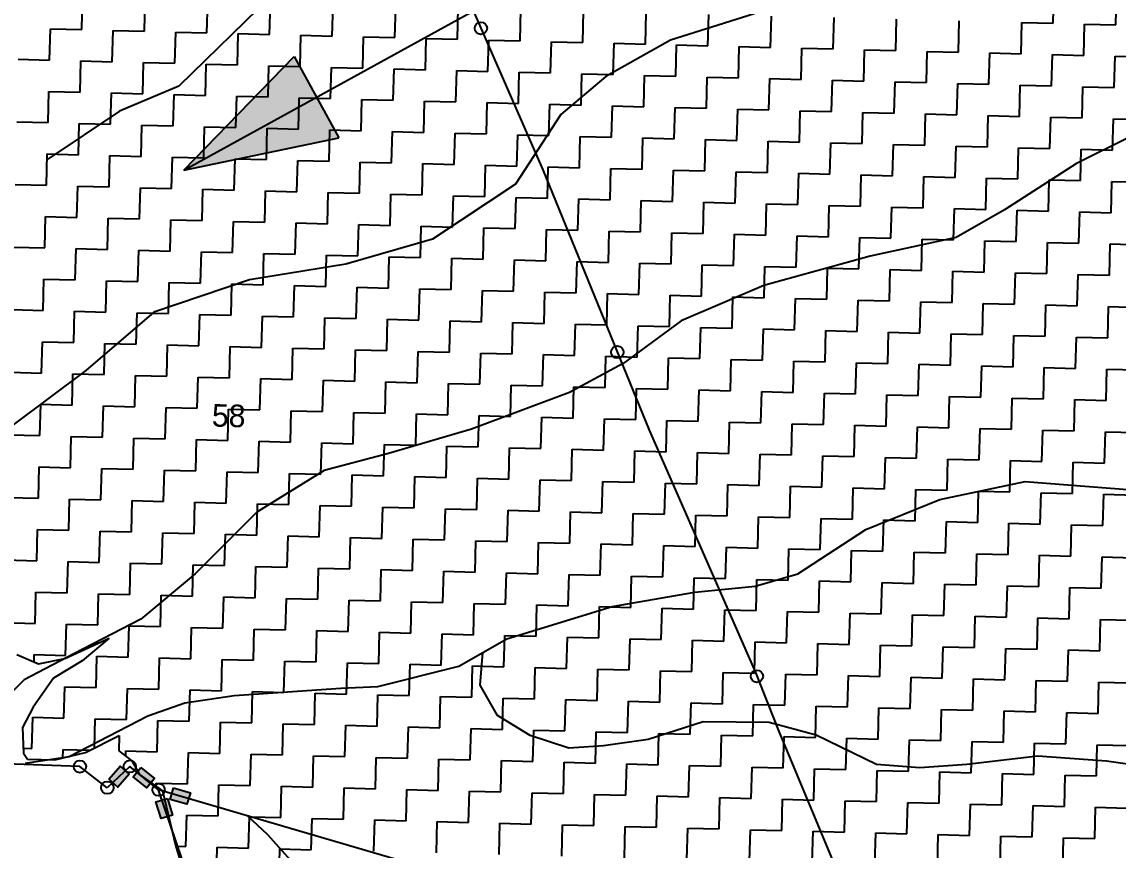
# Model space of a CAD drawing. Header units: metres. Extents: x 295068 to 298038, y 2018465 to 2021372.
# Drawn here: x 296985.3 to 297425.2, y 2020008.3 to 2020340.8 of the extents above; entities that cross this region are included whole.
import ezdxf
from ezdxf.enums import TextEntityAlignment as Align

# ---------------------------------------------------------------- set-up
doc = ezdxf.new("R2010")
doc.units = ezdxf.units.M
doc.header["$MEASUREMENT"] = 0
for name, color, linetype in [('LINE_WATER', 4, 'Continuous'), ('POLY_HATCH', 12, 'Continuous'), ('POLY_PARCEL', 6, 'Continuous'), ('TEXT_PARCEL', 7, 'Continuous')]:
    doc.layers.add(name, color=color, linetype=linetype)
doc.styles.add('TEXT_MAP', font='', dxfattribs={"height": 2.5})
doc.styles.get('TEXT_MAP').set_extended_font_data('Kruti Dev 050')

msp = doc.modelspace()

# ---------------------------------------------------------------- hatches: boundary and pattern name
h = msp.add_hatch(color=256)
h.paths.add_polyline_path([(297103.47, 2020310.61), (297094.52, 2020326.88), (297050.28, 2020281.33)])
h.paths.add_polyline_path([(297050.28, 2020281.33), (297112.43, 2020294.34), (297103.47, 2020310.61)])
for points in [[(297028.37, 2020038.81), (297024.74, 2020042), (297020.12, 2020036.75), (297023.76, 2020033.55)], [(297035.39, 2020033.24), (297038.44, 2020037), (297033, 2020041.4), (297029.96, 2020037.64)], [(297051.52, 2020026.64), (297052.88, 2020031.29), (297046.16, 2020033.26), (297044.8, 2020028.61)], [(297041.11, 2020020.91), (297045.75, 2020022.31), (297043.73, 2020029.01), (297039.09, 2020027.61)]]:
    msp.add_hatch(color=256).paths.add_polyline_path(points)

# ---------------------------------------------------------------- linework, layer by layer
for points in [[(297050.28, 2020281.33), (297370.73, 2020457.72)], [(297050.28, 2020281.33), (297094.52, 2020326.88)], [(297094.52, 2020326.88), (297112.43, 2020294.34)], [(297050.28, 2020281.33), (297112.43, 2020294.34)]]:
    msp.add_lwpolyline(points)
for points in [[(297020.12, 2020036.75), (297024.74, 2020042), (297028.37, 2020038.81), (297023.76, 2020033.55)], [(297033, 2020041.4), (297038.44, 2020037), (297035.39, 2020033.24), (297029.96, 2020037.64)], [(297046.16, 2020033.26), (297052.88, 2020031.29), (297051.52, 2020026.64), (297044.8, 2020028.61)], [(297043.73, 2020029.01), (297045.75, 2020022.31), (297041.11, 2020020.91), (297039.09, 2020027.61)]]:
    msp.add_lwpolyline(points, close=True)
for centre in [(297169.48, 2020338.27), (297224.24, 2020208.25), (297280.25, 2020078.09), (297008.55, 2020041.79), (297028.57, 2020041.88), (297019.56, 2020033.33), (297040.15, 2020032.49)]:
    msp.add_circle(centre, 2.48)
at = {"layer": 'LINE_WATER'}
for p, q in [((297086.95, 2020352.87), (297048.27, 2020315.02)), ((297279.11, 2020344.12), (297245.53, 2020333.5)), ((297245.53, 2020333.5), (297219.57, 2020318.94)), ((297219.57, 2020318.94), (297201.61, 2020303.68)), ((297048.27, 2020315.02), (297024.44, 2020305.05)), ((297024.44, 2020305.05), (296995.66, 2020285.78)), ((297201.61, 2020303.68), (297183.33, 2020275.72)), ((297429.56, 2020294.45), (297408.52, 2020283.97)), ((297408.52, 2020283.97), (297379.6, 2020265.37)), ((297183.33, 2020275.72), (297150.06, 2020253.59)), ((297379.6, 2020265.37), (297360.26, 2020254.32)), ((297150.06, 2020253.59), (297115.28, 2020243.6)), ((297360.26, 2020254.32), (297325.69, 2020246.78)), ((297325.69, 2020246.78), (297283.03, 2020234.99)), ((297115.28, 2020243.6), (297076.67, 2020237.21)), ((297076.67, 2020237.21), (297038.19, 2020224.3)), ((297283.03, 2020234.99), (297249.86, 2020220.86)), ((297038.19, 2020224.3), (297010.93, 2020200.8)), ((297249.86, 2020220.86), (297226.6, 2020203.67)), ((297010.93, 2020200.8), (296981.29, 2020178.58)), ((297226.6, 2020203.67), (297205.05, 2020192.06)), ((297205.05, 2020192.06), (297165.77, 2020177.3)), ((297165.77, 2020177.3), (297132.4, 2020167.55)), ((297132.4, 2020167.55), (297106.6, 2020160.72)), ((297106.6, 2020160.72), (297079.61, 2020143.94)), ((297353.71, 2020148.99), (297387.95, 2020156.22)), ((297387.95, 2020156.22), (297430.68, 2020152.94)), ((297324.02, 2020136.96), (297353.71, 2020148.99)), ((297079.61, 2020143.94), (297054.79, 2020119.16)), ((297296.69, 2020119.25), (297324.02, 2020136.96)), ((297054.79, 2020119.16), (297033.07, 2020100.99)), ((297279.54, 2020114.3), (297296.69, 2020119.25)), ((297255.41, 2020111.8), (297279.54, 2020114.3)), ((297222.14, 2020106.11), (297255.41, 2020111.8)), ((297179.94, 2020093.15), (297222.14, 2020106.11)), ((297033.07, 2020100.99), (297006.15, 2020087.02)), ((297160.59, 2020082.1), (297179.94, 2020093.15)), ((297006.15, 2020087.02), (296986.2, 2020076.61)), ((297169.13, 2020074.43), (297170.26, 2020087.63)), ((297128.19, 2020073.89), (297160.59, 2020082.1)), ((296986.2, 2020076.61), (296974.33, 2020064.74)), ((297070.44, 2020070.31), (297113.32, 2020073.26)), ((297113.32, 2020073.26), (297128.19, 2020073.89)), ((297176.2, 2020062.26), (297169.13, 2020074.43)), ((297050.68, 2020067.39), (297070.44, 2020070.31)), ((297035.85, 2020062.15), (297050.68, 2020067.39)), ((297004.18, 2020045.8), (297035.85, 2020062.15)), ((297189.24, 2020054.24), (297176.2, 2020062.26)), ((297258.65, 2020059.82), (297236.61, 2020052.71)), ((297285.12, 2020059.45), (297258.65, 2020059.82)), ((297304.08, 2020054.35), (297285.12, 2020059.45)), ((297204.81, 2020049.22), (297189.24, 2020054.24)), ((297236.61, 2020052.71), (297218.68, 2020050.09)), ((297328.21, 2020042.67), (297304.08, 2020054.35)), ((297218.68, 2020050.09), (297204.81, 2020049.22)), ((296986.62, 2020043.13), (297004.18, 2020045.8)), ((297345.67, 2020041.28), (297328.21, 2020042.67)), ((297364.46, 2020042.67), (297345.67, 2020041.28)), ((297392.98, 2020045.99), (297364.46, 2020042.67)), ((297420.6, 2020043.99), (297392.98, 2020045.99)), ((297452.98, 2020039.4), (297420.6, 2020043.99)), ((297083.95, 2020014.36), (297075.75, 2020022.07)), ((297100.42, 2019996.1), (297083.95, 2020014.36))]:
    msp.add_line(p, q, dxfattribs=at)
at = {"layer": 'POLY_HATCH', "linetype": 'Continuous'}
for p, q in [((297009.29, 2020337.75), (297009.62, 2020350.32)), ((297034.43, 2020337.11), (297034.75, 2020349.67)), ((297399.19, 2020340.27), (297399.51, 2020352.84)), ((297424.32, 2020339.63), (297424.64, 2020352.19)), ((297059.56, 2020336.46), (297059.89, 2020349.02)), ((297084.69, 2020335.81), (297085.02, 2020348.38)), ((297109.83, 2020335.16), (297110.15, 2020347.73)), ((297134.96, 2020334.51), (297135.29, 2020347.08)), ((297160.1, 2020333.87), (297160.42, 2020346.43)), ((297185.23, 2020333.22), (297185.55, 2020345.78)), ((297210.36, 2020332.57), (297210.69, 2020345.14)), ((297235.5, 2020331.92), (297235.82, 2020344.49)), ((297260.63, 2020331.27), (297260.95, 2020343.84)), ((297285.76, 2020330.62), (297286.09, 2020343.19)), ((297310.9, 2020329.98), (297311.22, 2020342.54)), ((297336.03, 2020329.33), (297336.35, 2020341.89)), ((297361.16, 2020328.68), (297361.49, 2020341.25)), ((296996.4, 2020325.51), (296996.73, 2020338.08)), ((296996.73, 2020338.08), (297009.29, 2020337.75)), ((297021.54, 2020324.86), (297021.86, 2020337.43)), ((297021.86, 2020337.43), (297034.43, 2020337.11)), ((297046.67, 2020324.22), (297046.99, 2020336.78)), ((297046.99, 2020336.78), (297059.56, 2020336.46)), ((297386.3, 2020328.03), (297386.62, 2020340.6)), ((297386.62, 2020340.6), (297399.19, 2020340.27)), ((297411.43, 2020327.38), (297411.75, 2020339.95)), ((297411.75, 2020339.95), (297424.32, 2020339.63)), ((297071.8, 2020323.57), (297072.13, 2020336.13)), ((297072.13, 2020336.13), (297084.69, 2020335.81)), ((297096.94, 2020322.92), (297097.26, 2020335.49)), ((297097.26, 2020335.49), (297109.83, 2020335.16)), ((297122.07, 2020322.27), (297122.4, 2020334.84)), ((297122.4, 2020334.84), (297134.96, 2020334.51)), ((297147.2, 2020321.62), (297147.53, 2020334.19)), ((297147.53, 2020334.19), (297160.1, 2020333.87)), ((297172.34, 2020320.97), (297172.66, 2020333.54)), ((297172.66, 2020333.54), (297185.23, 2020333.22)), ((297197.47, 2020320.33), (297197.8, 2020332.89)), ((297197.8, 2020332.89), (297210.36, 2020332.57)), ((297222.6, 2020319.68), (297222.93, 2020332.24)), ((297222.93, 2020332.24), (297235.5, 2020331.92)), ((297247.74, 2020319.03), (297248.06, 2020331.6)), ((297248.06, 2020331.6), (297260.63, 2020331.27)), ((297272.87, 2020318.38), (297273.2, 2020330.95)), ((297273.2, 2020330.95), (297285.76, 2020330.62)), ((297298, 2020317.73), (297298.33, 2020330.3)), ((297298.33, 2020330.3), (297310.9, 2020329.98)), ((297323.14, 2020317.09), (297323.46, 2020329.65)), ((297323.46, 2020329.65), (297336.03, 2020329.33)), ((297348.27, 2020316.44), (297348.6, 2020329)), ((297348.6, 2020329), (297361.16, 2020328.68)), ((297373.41, 2020315.79), (297373.73, 2020328.36)), ((297373.73, 2020328.36), (297386.3, 2020328.03)), ((297398.54, 2020315.14), (297398.86, 2020327.71)), ((297398.86, 2020327.71), (297411.43, 2020327.38)), ((296983.84, 2020325.84), (296996.4, 2020325.51)), ((297008.65, 2020312.62), (297008.97, 2020325.19)), ((297008.97, 2020325.19), (297021.54, 2020324.86)), ((297033.78, 2020311.97), (297034.1, 2020324.54)), ((297034.1, 2020324.54), (297046.67, 2020324.22)), ((297058.91, 2020311.32), (297059.24, 2020323.89)), ((297059.24, 2020323.89), (297071.8, 2020323.57)), ((297084.05, 2020310.68), (297084.37, 2020323.24)), ((297084.37, 2020323.24), (297096.94, 2020322.92)), ((297423.67, 2020314.49), (297424, 2020327.06)), ((297424, 2020327.06), (297436.56, 2020326.73)), ((297109.18, 2020310.03), (297109.5, 2020322.59)), ((297109.5, 2020322.59), (297122.07, 2020322.27)), ((297134.31, 2020309.38), (297134.64, 2020321.95)), ((297134.64, 2020321.95), (297147.2, 2020321.62)), ((297159.45, 2020308.73), (297159.77, 2020321.3)), ((297159.77, 2020321.3), (297172.34, 2020320.97)), ((297184.58, 2020308.08), (297184.9, 2020320.65)), ((297184.9, 2020320.65), (297197.47, 2020320.33)), ((297209.71, 2020307.44), (297210.04, 2020320)), ((297210.04, 2020320), (297222.6, 2020319.68)), ((297234.85, 2020306.79), (297235.17, 2020319.35)), ((297235.17, 2020319.35), (297247.74, 2020319.03)), ((297259.98, 2020306.14), (297260.3, 2020318.71)), ((297260.3, 2020318.71), (297272.87, 2020318.38)), ((297285.11, 2020305.49), (297285.44, 2020318.06)), ((297285.44, 2020318.06), (297298, 2020317.73)), ((297310.25, 2020304.84), (297310.57, 2020317.41)), ((297310.57, 2020317.41), (297323.14, 2020317.09)), ((297335.38, 2020304.19), (297335.71, 2020316.76)), ((297335.71, 2020316.76), (297348.27, 2020316.44)), ((297360.51, 2020303.55), (297360.84, 2020316.11)), ((297360.84, 2020316.11), (297373.41, 2020315.79)), ((297385.65, 2020302.9), (297385.97, 2020315.46)), ((297385.97, 2020315.46), (297398.54, 2020315.14)), ((297410.78, 2020302.25), (297411.11, 2020314.82)), ((297411.11, 2020314.82), (297423.67, 2020314.49)), ((296995.76, 2020300.38), (296996.08, 2020312.95)), ((296996.08, 2020312.95), (297008.65, 2020312.62)), ((297020.89, 2020299.73), (297021.21, 2020312.3)), ((297021.21, 2020312.3), (297033.78, 2020311.97)), ((297046.02, 2020299.08), (297046.35, 2020311.65)), ((297046.35, 2020311.65), (297058.91, 2020311.32)), ((297071.16, 2020298.43), (297071.48, 2020311)), ((297071.48, 2020311), (297084.05, 2020310.68)), ((297096.29, 2020297.79), (297096.61, 2020310.35)), ((297096.61, 2020310.35), (297109.18, 2020310.03)), ((297121.42, 2020297.14), (297121.75, 2020309.7)), ((297121.75, 2020309.7), (297134.31, 2020309.38)), ((297146.56, 2020296.49), (297146.88, 2020309.06)), ((297146.88, 2020309.06), (297159.45, 2020308.73)), ((297171.69, 2020295.84), (297172.01, 2020308.41)), ((297172.01, 2020308.41), (297184.58, 2020308.08)), ((297196.82, 2020295.19), (297197.15, 2020307.76)), ((297197.15, 2020307.76), (297209.71, 2020307.44)), ((297221.96, 2020294.54), (297222.28, 2020307.11)), ((297222.28, 2020307.11), (297234.85, 2020306.79)), ((297247.09, 2020293.9), (297247.41, 2020306.46)), ((297247.41, 2020306.46), (297259.98, 2020306.14)), ((297272.22, 2020293.25), (297272.55, 2020305.81)), ((297272.55, 2020305.81), (297285.11, 2020305.49)), ((297297.36, 2020292.6), (297297.68, 2020305.17)), ((297297.68, 2020305.17), (297310.25, 2020304.84)), ((297322.49, 2020291.95), (297322.81, 2020304.52)), ((297322.81, 2020304.52), (297335.38, 2020304.19)), ((297347.62, 2020291.3), (297347.95, 2020303.87)), ((297347.95, 2020303.87), (297360.51, 2020303.55)), ((297372.76, 2020290.66), (297373.08, 2020303.22)), ((297373.08, 2020303.22), (297385.65, 2020302.9)), ((297397.89, 2020290.01), (297398.21, 2020302.57)), ((297398.21, 2020302.57), (297410.78, 2020302.25)), ((297423.02, 2020289.36), (297423.35, 2020301.93)), ((297423.35, 2020301.93), (297435.91, 2020301.6)), ((296983.19, 2020300.7), (296995.76, 2020300.38)), ((297008, 2020287.49), (297008.32, 2020300.05)), ((297008.32, 2020300.05), (297020.89, 2020299.73)), ((297033.13, 2020286.84), (297033.46, 2020299.41)), ((297033.46, 2020299.41), (297046.02, 2020299.08)), ((297058.27, 2020286.19), (297058.59, 2020298.76)), ((297058.59, 2020298.76), (297071.16, 2020298.43)), ((297083.4, 2020285.54), (297083.72, 2020298.11)), ((297083.72, 2020298.11), (297096.29, 2020297.79)), ((297108.53, 2020284.89), (297108.86, 2020297.46)), ((297108.86, 2020297.46), (297121.42, 2020297.14)), ((297133.67, 2020284.25), (297133.99, 2020296.81)), ((297133.99, 2020296.81), (297146.56, 2020296.49)), ((297158.8, 2020283.6), (297159.12, 2020296.17)), ((297159.12, 2020296.17), (297171.69, 2020295.84)), ((297183.93, 2020282.95), (297184.26, 2020295.52)), ((297184.26, 2020295.52), (297196.82, 2020295.19)), ((297209.07, 2020282.3), (297209.39, 2020294.87)), ((297209.39, 2020294.87), (297221.96, 2020294.54)), ((297234.2, 2020281.65), (297234.52, 2020294.22)), ((297234.52, 2020294.22), (297247.09, 2020293.9)), ((297259.33, 2020281.01), (297259.66, 2020293.57)), ((297259.66, 2020293.57), (297272.22, 2020293.25)), ((297284.47, 2020280.36), (297284.79, 2020292.92)), ((297284.79, 2020292.92), (297297.36, 2020292.6)), ((297309.6, 2020279.71), (297309.92, 2020292.28)), ((297309.92, 2020292.28), (297322.49, 2020291.95)), ((297334.73, 2020279.06), (297335.06, 2020291.63)), ((297335.06, 2020291.63), (297347.62, 2020291.3)), ((297359.87, 2020278.41), (297360.19, 2020290.98)), ((297360.19, 2020290.98), (297372.76, 2020290.66)), ((297385, 2020277.76), (297385.32, 2020290.33)), ((297385.32, 2020290.33), (297397.89, 2020290.01)), ((297410.13, 2020277.12), (297410.46, 2020289.68)), ((297410.46, 2020289.68), (297423.02, 2020289.36)), ((296995.11, 2020275.24), (296995.43, 2020287.81)), ((296995.43, 2020287.81), (297008, 2020287.49)), ((297020.24, 2020274.6), (297020.56, 2020287.16)), ((297020.56, 2020287.16), (297033.13, 2020286.84)), ((297045.37, 2020273.95), (297045.7, 2020286.52)), ((297045.7, 2020286.52), (297058.27, 2020286.19)), ((297070.51, 2020273.3), (297070.83, 2020285.87)), ((297070.83, 2020285.87), (297083.4, 2020285.54)), ((297095.64, 2020272.65), (297095.97, 2020285.22)), ((297095.97, 2020285.22), (297108.53, 2020284.89)), ((297120.77, 2020272), (297121.1, 2020284.57)), ((297121.1, 2020284.57), (297133.67, 2020284.25)), ((297145.91, 2020271.36), (297146.23, 2020283.92)), ((297146.23, 2020283.92), (297158.8, 2020283.6)), ((297171.04, 2020270.71), (297171.37, 2020283.27)), ((297171.37, 2020283.27), (297183.93, 2020282.95)), ((297196.17, 2020270.06), (297196.5, 2020282.63)), ((297196.5, 2020282.63), (297209.07, 2020282.3)), ((297221.31, 2020269.41), (297221.63, 2020281.98)), ((297221.63, 2020281.98), (297234.2, 2020281.65)), ((297246.44, 2020268.76), (297246.77, 2020281.33)), ((297246.77, 2020281.33), (297259.33, 2020281.01)), ((297271.58, 2020268.11), (297271.9, 2020280.68)), ((297271.9, 2020280.68), (297284.47, 2020280.36)), ((297296.71, 2020267.47), (297297.03, 2020280.03)), ((297297.03, 2020280.03), (297309.6, 2020279.71)), ((297321.84, 2020266.82), (297322.17, 2020279.39)), ((297322.17, 2020279.39), (297334.73, 2020279.06)), ((296982.54, 2020275.57), (296995.11, 2020275.24)), ((297007.35, 2020262.35), (297007.67, 2020274.92)), ((297007.67, 2020274.92), (297020.24, 2020274.6)), ((297346.98, 2020266.17), (297347.3, 2020278.74)), ((297347.3, 2020278.74), (297359.87, 2020278.41)), ((297372.11, 2020265.52), (297372.43, 2020278.09)), ((297372.43, 2020278.09), (297385, 2020277.76)), ((297397.24, 2020264.87), (297397.57, 2020277.44)), ((297397.57, 2020277.44), (297410.13, 2020277.12)), ((297422.38, 2020264.23), (297422.7, 2020276.79)), ((297422.7, 2020276.79), (297435.27, 2020276.47)), ((297032.48, 2020261.71), (297032.81, 2020274.27)), ((297032.81, 2020274.27), (297045.37, 2020273.95)), ((297057.62, 2020261.06), (297057.94, 2020273.62)), ((297057.94, 2020273.62), (297070.51, 2020273.3)), ((297082.75, 2020260.41), (297083.07, 2020272.98)), ((297083.07, 2020272.98), (297095.64, 2020272.65)), ((297107.88, 2020259.76), (297108.21, 2020272.33)), ((297108.21, 2020272.33), (297120.77, 2020272)), ((297133.02, 2020259.11), (297133.34, 2020271.68)), ((297133.34, 2020271.68), (297145.91, 2020271.36)), ((297158.15, 2020258.46), (297158.47, 2020271.03)), ((297158.47, 2020271.03), (297171.04, 2020270.71)), ((297183.28, 2020257.82), (297183.61, 2020270.38)), ((297183.61, 2020270.38), (297196.17, 2020270.06)), ((297208.42, 2020257.17), (297208.74, 2020269.74)), ((297208.74, 2020269.74), (297221.31, 2020269.41)), ((297233.55, 2020256.52), (297233.87, 2020269.09)), ((297233.87, 2020269.09), (297246.44, 2020268.76)), ((297258.68, 2020255.87), (297259.01, 2020268.44)), ((297259.01, 2020268.44), (297271.58, 2020268.11)), ((297283.82, 2020255.22), (297284.14, 2020267.79)), ((297284.14, 2020267.79), (297296.71, 2020267.47)), ((297308.95, 2020254.58), (297309.28, 2020267.14)), ((297309.28, 2020267.14), (297321.84, 2020266.82)), ((297334.08, 2020253.93), (297334.41, 2020266.49)), ((297334.41, 2020266.49), (297346.98, 2020266.17)), ((296994.46, 2020250.11), (296994.78, 2020262.68)), ((296994.78, 2020262.68), (297007.35, 2020262.35)), ((297019.59, 2020249.46), (297019.92, 2020262.03)), ((297019.92, 2020262.03), (297032.48, 2020261.71)), ((297359.22, 2020253.28), (297359.54, 2020265.85)), ((297359.54, 2020265.85), (297372.11, 2020265.52)), ((297384.35, 2020252.63), (297384.68, 2020265.2)), ((297384.68, 2020265.2), (297397.24, 2020264.87)), ((297409.48, 2020251.98), (297409.81, 2020264.55)), ((297409.81, 2020264.55), (297422.38, 2020264.23)), ((297044.73, 2020248.82), (297045.05, 2020261.38)), ((297045.05, 2020261.38), (297057.62, 2020261.06)), ((297069.86, 2020248.17), (297070.18, 2020260.73)), ((297070.18, 2020260.73), (297082.75, 2020260.41)), ((297094.99, 2020247.52), (297095.32, 2020260.09)), ((297095.32, 2020260.09), (297107.88, 2020259.76)), ((297120.13, 2020246.87), (297120.45, 2020259.44)), ((297120.45, 2020259.44), (297133.02, 2020259.11)), ((297145.26, 2020246.22), (297145.58, 2020258.79)), ((297145.58, 2020258.79), (297158.15, 2020258.46)), ((297170.39, 2020245.57), (297170.72, 2020258.14)), ((297170.72, 2020258.14), (297183.28, 2020257.82)), ((297195.53, 2020244.93), (297195.85, 2020257.49)), ((297195.85, 2020257.49), (297208.42, 2020257.17)), ((297220.66, 2020244.28), (297220.98, 2020256.84)), ((297220.98, 2020256.84), (297233.55, 2020256.52)), ((297245.79, 2020243.63), (297246.12, 2020256.2)), ((297246.12, 2020256.2), (297258.68, 2020255.87)), ((297270.93, 2020242.98), (297271.25, 2020255.55)), ((297271.25, 2020255.55), (297283.82, 2020255.22)), ((297296.06, 2020242.33), (297296.38, 2020254.9)), ((297296.38, 2020254.9), (297308.95, 2020254.58)), ((297321.19, 2020241.68), (297321.52, 2020254.25)), ((297321.52, 2020254.25), (297334.08, 2020253.93)), ((297346.33, 2020241.04), (297346.65, 2020253.6)), ((297346.65, 2020253.6), (297359.22, 2020253.28)), ((297371.46, 2020240.39), (297371.78, 2020252.96)), ((297371.78, 2020252.96), (297384.35, 2020252.63)), ((296981.89, 2020250.44), (296994.46, 2020250.11)), ((297006.7, 2020237.22), (297007.03, 2020249.79)), ((297007.03, 2020249.79), (297019.59, 2020249.46)), ((297031.84, 2020236.57), (297032.16, 2020249.14)), ((297032.16, 2020249.14), (297044.73, 2020248.82)), ((297056.97, 2020235.92), (297057.29, 2020248.49)), ((297057.29, 2020248.49), (297069.86, 2020248.17)), ((297396.59, 2020239.74), (297396.92, 2020252.31)), ((297396.92, 2020252.31), (297409.48, 2020251.98)), ((297421.73, 2020239.09), (297422.05, 2020251.66)), ((297422.05, 2020251.66), (297434.62, 2020251.33)), ((297082.1, 2020235.28), (297082.43, 2020247.84)), ((297082.43, 2020247.84), (297094.99, 2020247.52)), ((297107.24, 2020234.63), (297107.56, 2020247.19)), ((297107.56, 2020247.19), (297120.13, 2020246.87)), ((297132.37, 2020233.98), (297132.69, 2020246.55)), ((297132.69, 2020246.55), (297145.26, 2020246.22)), ((297157.5, 2020233.33), (297157.83, 2020245.9)), ((297157.83, 2020245.9), (297170.39, 2020245.57)), ((297182.64, 2020232.68), (297182.96, 2020245.25)), ((297182.96, 2020245.25), (297195.53, 2020244.93)), ((297207.77, 2020232.04), (297208.09, 2020244.6)), ((297208.09, 2020244.6), (297220.66, 2020244.28)), ((297232.9, 2020231.39), (297233.23, 2020243.95)), ((297233.23, 2020243.95), (297245.79, 2020243.63)), ((297258.04, 2020230.74), (297258.36, 2020243.31)), ((297258.36, 2020243.31), (297270.93, 2020242.98)), ((297283.17, 2020230.09), (297283.49, 2020242.66)), ((297283.49, 2020242.66), (297296.06, 2020242.33)), ((297308.3, 2020229.44), (297308.63, 2020242.01)), ((297308.63, 2020242.01), (297321.19, 2020241.68)), ((297333.44, 2020228.79), (297333.76, 2020241.36)), ((297333.76, 2020241.36), (297346.33, 2020241.04)), ((297358.57, 2020228.15), (297358.89, 2020240.71)), ((297358.89, 2020240.71), (297371.46, 2020240.39)), ((297383.7, 2020227.5), (297384.03, 2020240.06)), ((297384.03, 2020240.06), (297396.59, 2020239.74)), ((296993.81, 2020224.98), (296994.14, 2020237.54)), ((296994.14, 2020237.54), (297006.7, 2020237.22)), ((297018.94, 2020224.33), (297019.27, 2020236.9)), ((297019.27, 2020236.9), (297031.84, 2020236.57)), ((297044.08, 2020223.68), (297044.4, 2020236.25)), ((297044.4, 2020236.25), (297056.97, 2020235.92)), ((297069.21, 2020223.03), (297069.54, 2020235.6)), ((297069.54, 2020235.6), (297082.1, 2020235.28)), ((297408.84, 2020226.85), (297409.16, 2020239.42)), ((297409.16, 2020239.42), (297421.73, 2020239.09)), ((297094.34, 2020222.39), (297094.67, 2020234.95)), ((297094.67, 2020234.95), (297107.24, 2020234.63)), ((297119.48, 2020221.74), (297119.8, 2020234.3)), ((297119.8, 2020234.3), (297132.37, 2020233.98)), ((297144.61, 2020221.09), (297144.94, 2020233.66)), ((297144.94, 2020233.66), (297157.5, 2020233.33)), ((297169.74, 2020220.44), (297170.07, 2020233.01)), ((297170.07, 2020233.01), (297182.64, 2020232.68)), ((297194.88, 2020219.79), (297195.2, 2020232.36)), ((297195.2, 2020232.36), (297207.77, 2020232.04)), ((297220.01, 2020219.14), (297220.34, 2020231.71)), ((297220.34, 2020231.71), (297232.9, 2020231.39)), ((297245.15, 2020218.5), (297245.47, 2020231.06)), ((297245.47, 2020231.06), (297258.04, 2020230.74)), ((297270.28, 2020217.85), (297270.6, 2020230.41)), ((297270.6, 2020230.41), (297283.17, 2020230.09)), ((297295.41, 2020217.2), (297295.74, 2020229.77)), ((297295.74, 2020229.77), (297308.3, 2020229.44)), ((297320.55, 2020216.55), (297320.87, 2020229.12)), ((297320.87, 2020229.12), (297333.44, 2020228.79)), ((297345.68, 2020215.9), (297346, 2020228.47)), ((297346, 2020228.47), (297358.57, 2020228.15)), ((297370.81, 2020215.26), (297371.14, 2020227.82)), ((297371.14, 2020227.82), (297383.7, 2020227.5)), ((297395.95, 2020214.61), (297396.27, 2020227.17)), ((297396.27, 2020227.17), (297408.84, 2020226.85)), ((297421.08, 2020213.96), (297421.4, 2020226.53)), ((297421.4, 2020226.53), (297433.97, 2020226.2)), ((296981.24, 2020225.3), (296993.81, 2020224.98)), ((297006.05, 2020212.09), (297006.38, 2020224.65)), ((297006.38, 2020224.65), (297018.94, 2020224.33)), ((297031.19, 2020211.44), (297031.51, 2020224.01)), ((297031.51, 2020224.01), (297044.08, 2020223.68)), ((297056.32, 2020210.79), (297056.64, 2020223.36)), ((297056.64, 2020223.36), (297069.21, 2020223.03)), ((297081.45, 2020210.14), (297081.78, 2020222.71)), ((297081.78, 2020222.71), (297094.34, 2020222.39)), ((297106.59, 2020209.49), (297106.91, 2020222.06)), ((297106.91, 2020222.06), (297119.48, 2020221.74)), ((297131.72, 2020208.85), (297132.04, 2020221.41)), ((297132.04, 2020221.41), (297144.61, 2020221.09)), ((297156.85, 2020208.2), (297157.18, 2020220.76)), ((297157.18, 2020220.76), (297169.74, 2020220.44)), ((297181.99, 2020207.55), (297182.31, 2020220.12)), ((297182.31, 2020220.12), (297194.88, 2020219.79)), ((297207.12, 2020206.9), (297207.45, 2020219.47)), ((297207.45, 2020219.47), (297220.01, 2020219.14)), ((297232.25, 2020206.25), (297232.58, 2020218.82)), ((297232.58, 2020218.82), (297245.15, 2020218.5)), ((297257.39, 2020205.61), (297257.71, 2020218.17)), ((297257.71, 2020218.17), (297270.28, 2020217.85)), ((297282.52, 2020204.96), (297282.85, 2020217.52)), ((297282.85, 2020217.52), (297295.41, 2020217.2)), ((297307.65, 2020204.31), (297307.98, 2020216.88)), ((297307.98, 2020216.88), (297320.55, 2020216.55)), ((297332.79, 2020203.66), (297333.11, 2020216.23)), ((297333.11, 2020216.23), (297345.68, 2020215.9)), ((297357.92, 2020203.01), (297358.25, 2020215.58)), ((297358.25, 2020215.58), (297370.81, 2020215.26)), ((297383.05, 2020202.36), (297383.38, 2020214.93)), ((297383.38, 2020214.93), (297395.95, 2020214.61)), ((297408.19, 2020201.72), (297408.51, 2020214.28)), ((297408.51, 2020214.28), (297421.08, 2020213.96)), ((296993.16, 2020199.84), (296993.49, 2020212.41)), ((296993.49, 2020212.41), (297006.05, 2020212.09)), ((297018.3, 2020199.2), (297018.62, 2020211.76)), ((297018.62, 2020211.76), (297031.19, 2020211.44)), ((297043.43, 2020198.55), (297043.75, 2020211.11)), ((297043.75, 2020211.11), (297056.32, 2020210.79)), ((297068.56, 2020197.9), (297068.89, 2020210.47)), ((297068.89, 2020210.47), (297081.45, 2020210.14)), ((297093.7, 2020197.25), (297094.02, 2020209.82)), ((297094.02, 2020209.82), (297106.59, 2020209.49)), ((297118.83, 2020196.6), (297119.15, 2020209.17)), ((297119.15, 2020209.17), (297131.72, 2020208.85)), ((297143.96, 2020195.96), (297144.29, 2020208.52)), ((297144.29, 2020208.52), (297156.85, 2020208.2)), ((297169.1, 2020195.31), (297169.42, 2020207.87)), ((297169.42, 2020207.87), (297181.99, 2020207.55)), ((297194.23, 2020194.66), (297194.55, 2020207.23)), ((297194.55, 2020207.23), (297207.12, 2020206.9)), ((297219.36, 2020194.01), (297219.69, 2020206.58)), ((297219.69, 2020206.58), (297232.25, 2020206.25)), ((297244.5, 2020193.36), (297244.82, 2020205.93)), ((297244.82, 2020205.93), (297257.39, 2020205.61)), ((297269.63, 2020192.71), (297269.95, 2020205.28)), ((297269.95, 2020205.28), (297282.52, 2020204.96)), ((297294.76, 2020192.07), (297295.09, 2020204.63)), ((297295.09, 2020204.63), (297307.65, 2020204.31)), ((296980.6, 2020200.17), (296993.16, 2020199.84)), ((297319.9, 2020191.42), (297320.22, 2020203.98)), ((297320.22, 2020203.98), (297332.79, 2020203.66)), ((297345.03, 2020190.77), (297345.35, 2020203.34)), ((297345.35, 2020203.34), (297357.92, 2020203.01)), ((297370.16, 2020190.12), (297370.49, 2020202.69)), ((297370.49, 2020202.69), (297383.05, 2020202.36)), ((297395.3, 2020189.47), (297395.62, 2020202.04)), ((297395.62, 2020202.04), (297408.19, 2020201.72)), ((297420.43, 2020188.83), (297420.76, 2020201.39)), ((297420.76, 2020201.39), (297433.32, 2020201.07)), ((297005.41, 2020186.95), (297005.73, 2020199.52)), ((297005.73, 2020199.52), (297018.3, 2020199.2)), ((297030.54, 2020186.31), (297030.86, 2020198.87)), ((297030.86, 2020198.87), (297043.43, 2020198.55)), ((297055.67, 2020185.66), (297056, 2020198.22)), ((297056, 2020198.22), (297068.56, 2020197.9)), ((297080.81, 2020185.01), (297081.13, 2020197.58)), ((297081.13, 2020197.58), (297093.7, 2020197.25)), ((297105.94, 2020184.36), (297106.26, 2020196.93)), ((297106.26, 2020196.93), (297118.83, 2020196.6)), ((297131.07, 2020183.71), (297131.4, 2020196.28)), ((297131.4, 2020196.28), (297143.96, 2020195.96)), ((297156.21, 2020183.06), (297156.53, 2020195.63)), ((297156.53, 2020195.63), (297169.1, 2020195.31)), ((297181.34, 2020182.42), (297181.66, 2020194.98)), ((297181.66, 2020194.98), (297194.23, 2020194.66)), ((297206.47, 2020181.77), (297206.8, 2020194.33)), ((297206.8, 2020194.33), (297219.36, 2020194.01)), ((297231.61, 2020181.12), (297231.93, 2020193.69)), ((297231.93, 2020193.69), (297244.5, 2020193.36)), ((297256.74, 2020180.47), (297257.06, 2020193.04)), ((297257.06, 2020193.04), (297269.63, 2020192.71)), ((297281.87, 2020179.82), (297282.2, 2020192.39)), ((297282.2, 2020192.39), (297294.76, 2020192.07)), ((297307.01, 2020179.18), (297307.33, 2020191.74)), ((297307.33, 2020191.74), (297319.9, 2020191.42)), ((296992.51, 2020174.71), (296992.84, 2020187.28)), ((296992.84, 2020187.28), (297005.41, 2020186.95)), ((297332.14, 2020178.53), (297332.46, 2020191.09)), ((297332.46, 2020191.09), (297345.03, 2020190.77)), ((297357.27, 2020177.88), (297357.6, 2020190.45)), ((297357.6, 2020190.45), (297370.16, 2020190.12)), ((297382.41, 2020177.23), (297382.73, 2020189.8)), ((297382.73, 2020189.8), (297395.3, 2020189.47)), ((297407.54, 2020176.58), (297407.86, 2020189.15)), ((297407.86, 2020189.15), (297420.43, 2020188.83)), ((297017.65, 2020174.06), (297017.97, 2020186.63)), ((297017.97, 2020186.63), (297030.54, 2020186.31)), ((297042.78, 2020173.41), (297043.11, 2020185.98)), ((297043.11, 2020185.98), (297055.67, 2020185.66)), ((297067.91, 2020172.77), (297068.24, 2020185.33)), ((297068.24, 2020185.33), (297080.81, 2020185.01)), ((297093.05, 2020172.12), (297093.37, 2020184.69)), ((297093.37, 2020184.69), (297105.94, 2020184.36)), ((297118.18, 2020171.47), (297118.51, 2020184.04)), ((297118.51, 2020184.04), (297131.07, 2020183.71)), ((297143.32, 2020170.82), (297143.64, 2020183.39)), ((297143.64, 2020183.39), (297156.21, 2020183.06)), ((297168.45, 2020170.17), (297168.77, 2020182.74)), ((297168.77, 2020182.74), (297181.34, 2020182.42)), ((297193.58, 2020169.53), (297193.91, 2020182.09)), ((297193.91, 2020182.09), (297206.47, 2020181.77)), ((297218.72, 2020168.88), (297219.04, 2020181.44)), ((297219.04, 2020181.44), (297231.61, 2020181.12)), ((297243.85, 2020168.23), (297244.17, 2020180.8)), ((297244.17, 2020180.8), (297256.74, 2020180.47)), ((297268.98, 2020167.58), (297269.31, 2020180.15)), ((297269.31, 2020180.15), (297281.87, 2020179.82)), ((297294.12, 2020166.93), (297294.44, 2020179.5)), ((297294.44, 2020179.5), (297307.01, 2020179.18)), ((297319.25, 2020166.28), (297319.57, 2020178.85)), ((297319.57, 2020178.85), (297332.14, 2020178.53)), ((297344.38, 2020165.64), (297344.71, 2020178.2)), ((297344.71, 2020178.2), (297357.27, 2020177.88)), ((296979.95, 2020175.04), (296992.51, 2020174.71)), ((297004.76, 2020161.82), (297005.08, 2020174.39)), ((297005.08, 2020174.39), (297017.65, 2020174.06)), ((297029.89, 2020161.17), (297030.21, 2020173.74)), ((297030.21, 2020173.74), (297042.78, 2020173.41)), ((297369.52, 2020164.99), (297369.84, 2020177.55)), ((297369.84, 2020177.55), (297382.41, 2020177.23)), ((297394.65, 2020164.34), (297394.97, 2020176.91)), ((297394.97, 2020176.91), (297407.54, 2020176.58)), ((297419.78, 2020163.69), (297420.11, 2020176.26)), ((297420.11, 2020176.26), (297432.67, 2020175.93)), ((297055.02, 2020160.52), (297055.35, 2020173.09)), ((297055.35, 2020173.09), (297067.91, 2020172.77)), ((297080.16, 2020159.88), (297080.48, 2020172.44)), ((297080.48, 2020172.44), (297093.05, 2020172.12)), ((297105.29, 2020159.23), (297105.62, 2020171.79)), ((297105.62, 2020171.79), (297118.18, 2020171.47)), ((297130.42, 2020158.58), (297130.75, 2020171.15)), ((297130.75, 2020171.15), (297143.32, 2020170.82)), ((297155.56, 2020157.93), (297155.88, 2020170.5)), ((297155.88, 2020170.5), (297168.45, 2020170.17)), ((297180.69, 2020157.28), (297181.02, 2020169.85)), ((297181.02, 2020169.85), (297193.58, 2020169.53)), ((297205.82, 2020156.63), (297206.15, 2020169.2)), ((297206.15, 2020169.2), (297218.72, 2020168.88)), ((297230.96, 2020155.99), (297231.28, 2020168.55)), ((297231.28, 2020168.55), (297243.85, 2020168.23)), ((297256.09, 2020155.34), (297256.42, 2020167.91)), ((297256.42, 2020167.91), (297268.98, 2020167.58)), ((297281.22, 2020154.69), (297281.55, 2020167.26)), ((297281.55, 2020167.26), (297294.12, 2020166.93)), ((297306.36, 2020154.04), (297306.68, 2020166.61)), ((297306.68, 2020166.61), (297319.25, 2020166.28)), ((297331.49, 2020153.39), (297331.82, 2020165.96)), ((297331.82, 2020165.96), (297344.38, 2020165.64)), ((297356.63, 2020152.75), (297356.95, 2020165.31)), ((297356.95, 2020165.31), (297369.52, 2020164.99)), ((296991.87, 2020149.58), (296992.19, 2020162.14)), ((296992.19, 2020162.14), (297004.76, 2020161.82)), ((297017, 2020148.93), (297017.32, 2020161.5)), ((297017.32, 2020161.5), (297029.89, 2020161.17)), ((297042.13, 2020148.28), (297042.46, 2020160.85)), ((297042.46, 2020160.85), (297055.02, 2020160.52)), ((297381.76, 2020152.1), (297382.08, 2020164.66)), ((297382.08, 2020164.66), (297394.65, 2020164.34)), ((297406.89, 2020151.45), (297407.22, 2020164.02)), ((297407.22, 2020164.02), (297419.78, 2020163.69)), ((297067.27, 2020147.63), (297067.59, 2020160.2)), ((297067.59, 2020160.2), (297080.16, 2020159.88)), ((297092.4, 2020146.98), (297092.72, 2020159.55)), ((297092.72, 2020159.55), (297105.29, 2020159.23)), ((297117.53, 2020146.34), (297117.86, 2020158.9)), ((297117.86, 2020158.9), (297130.42, 2020158.58)), ((297142.67, 2020145.69), (297142.99, 2020158.26)), ((297142.99, 2020158.26), (297155.56, 2020157.93)), ((297167.8, 2020145.04), (297168.12, 2020157.61)), ((297168.12, 2020157.61), (297180.69, 2020157.28)), ((297192.93, 2020144.39), (297193.26, 2020156.96)), ((297193.26, 2020156.96), (297205.82, 2020156.63)), ((297218.07, 2020143.74), (297218.39, 2020156.31)), ((297218.39, 2020156.31), (297230.96, 2020155.99)), ((297243.2, 2020143.1), (297243.52, 2020155.66)), ((297243.52, 2020155.66), (297256.09, 2020155.34)), ((297268.33, 2020142.45), (297268.66, 2020155.01)), ((297268.66, 2020155.01), (297281.22, 2020154.69)), ((297293.47, 2020141.8), (297293.79, 2020154.37)), ((297293.79, 2020154.37), (297306.36, 2020154.04)), ((297318.6, 2020141.15), (297318.92, 2020153.72)), ((297318.92, 2020153.72), (297331.49, 2020153.39)), ((297343.73, 2020140.5), (297344.06, 2020153.07)), ((297344.06, 2020153.07), (297356.63, 2020152.75)), ((297368.87, 2020139.85), (297369.19, 2020152.42)), ((297369.19, 2020152.42), (297381.76, 2020152.1)), ((297394, 2020139.21), (297394.33, 2020151.77)), ((297394.33, 2020151.77), (297406.89, 2020151.45)), ((296979.3, 2020149.9), (296991.87, 2020149.58)), ((297004.11, 2020136.69), (297004.43, 2020149.25)), ((297004.43, 2020149.25), (297017, 2020148.93)), ((297029.24, 2020136.04), (297029.57, 2020148.61)), ((297029.57, 2020148.61), (297042.13, 2020148.28)), ((297054.38, 2020135.39), (297054.7, 2020147.96)), ((297054.7, 2020147.96), (297067.27, 2020147.63)), ((297079.51, 2020134.74), (297079.83, 2020147.31)), ((297079.83, 2020147.31), (297092.4, 2020146.98)), ((297419.13, 2020138.56), (297419.46, 2020151.13)), ((297419.46, 2020151.13), (297432.03, 2020150.8)), ((297104.64, 2020134.09), (297104.97, 2020146.66)), ((297104.97, 2020146.66), (297117.53, 2020146.34)), ((297129.78, 2020133.45), (297130.1, 2020146.01)), ((297130.1, 2020146.01), (297142.67, 2020145.69)), ((297154.91, 2020132.8), (297155.23, 2020145.36)), ((297155.23, 2020145.36), (297167.8, 2020145.04)), ((297180.04, 2020132.15), (297180.37, 2020144.72)), ((297180.37, 2020144.72), (297192.93, 2020144.39)), ((297205.18, 2020131.5), (297205.5, 2020144.07)), ((297205.5, 2020144.07), (297218.07, 2020143.74)), ((297230.31, 2020130.85), (297230.63, 2020143.42)), ((297230.63, 2020143.42), (297243.2, 2020143.1)), ((297255.44, 2020130.2), (297255.77, 2020142.77)), ((297255.77, 2020142.77), (297268.33, 2020142.45)), ((297280.58, 2020129.56), (297280.9, 2020142.12)), ((297280.9, 2020142.12), (297293.47, 2020141.8)), ((297305.71, 2020128.91), (297306.03, 2020141.48)), ((297306.03, 2020141.48), (297318.6, 2020141.15)), ((297330.84, 2020128.26), (297331.17, 2020140.83)), ((297331.17, 2020140.83), (297343.73, 2020140.5)), ((297355.98, 2020127.61), (297356.3, 2020140.18)), ((297356.3, 2020140.18), (297368.87, 2020139.85)), ((297381.11, 2020126.96), (297381.43, 2020139.53)), ((297381.43, 2020139.53), (297394, 2020139.21)), ((297406.24, 2020126.32), (297406.57, 2020138.88)), ((297406.57, 2020138.88), (297419.13, 2020138.56)), ((296991.22, 2020124.44), (296991.54, 2020137.01)), ((296991.54, 2020137.01), (297004.11, 2020136.69)), ((297016.35, 2020123.8), (297016.68, 2020136.36)), ((297016.68, 2020136.36), (297029.24, 2020136.04)), ((297041.49, 2020123.15), (297041.81, 2020135.71)), ((297041.81, 2020135.71), (297054.38, 2020135.39)), ((297066.62, 2020122.5), (297066.94, 2020135.07)), ((297066.94, 2020135.07), (297079.51, 2020134.74)), ((297091.75, 2020121.85), (297092.08, 2020134.42)), ((297092.08, 2020134.42), (297104.64, 2020134.09)), ((297116.89, 2020121.2), (297117.21, 2020133.77)), ((297117.21, 2020133.77), (297129.78, 2020133.45)), ((297142.02, 2020120.56), (297142.34, 2020133.12)), ((297142.34, 2020133.12), (297154.91, 2020132.8)), ((297167.15, 2020119.91), (297167.48, 2020132.47)), ((297167.48, 2020132.47), (297180.04, 2020132.15)), ((297192.29, 2020119.26), (297192.61, 2020131.83)), ((297192.61, 2020131.83), (297205.18, 2020131.5)), ((297217.42, 2020118.61), (297217.74, 2020131.18)), ((297217.74, 2020131.18), (297230.31, 2020130.85)), ((297242.55, 2020117.96), (297242.88, 2020130.53)), ((297242.88, 2020130.53), (297255.44, 2020130.2)), ((297267.69, 2020117.31), (297268.01, 2020129.88)), ((297268.01, 2020129.88), (297280.58, 2020129.56)), ((297292.82, 2020116.67), (297293.14, 2020129.23)), ((297293.14, 2020129.23), (297305.71, 2020128.91)), ((297317.95, 2020116.02), (297318.28, 2020128.58)), ((297318.28, 2020128.58), (297330.84, 2020128.26)), ((297343.09, 2020115.37), (297343.41, 2020127.94)), ((297343.41, 2020127.94), (297355.98, 2020127.61)), ((297368.22, 2020114.72), (297368.54, 2020127.29)), ((297368.54, 2020127.29), (297381.11, 2020126.96)), ((297393.35, 2020114.07), (297393.68, 2020126.64)), ((297393.68, 2020126.64), (297406.24, 2020126.32)), ((297418.49, 2020113.42), (297418.81, 2020125.99)), ((297418.81, 2020125.99), (297431.38, 2020125.67)), ((296978.65, 2020124.77), (296991.22, 2020124.44)), ((297003.46, 2020111.55), (297003.78, 2020124.12)), ((297003.78, 2020124.12), (297016.35, 2020123.8)), ((297028.59, 2020110.91), (297028.92, 2020123.47)), ((297028.92, 2020123.47), (297041.49, 2020123.15)), ((297053.73, 2020110.26), (297054.05, 2020122.82)), ((297054.05, 2020122.82), (297066.62, 2020122.5)), ((297078.86, 2020109.61), (297079.19, 2020122.18)), ((297079.19, 2020122.18), (297091.75, 2020121.85)), ((297103.99, 2020108.96), (297104.32, 2020121.53)), ((297104.32, 2020121.53), (297116.89, 2020121.2)), ((297129.13, 2020108.31), (297129.45, 2020120.88)), ((297129.45, 2020120.88), (297142.02, 2020120.56)), ((297154.26, 2020107.66), (297154.59, 2020120.23)), ((297154.59, 2020120.23), (297167.15, 2020119.91)), ((297179.39, 2020107.02), (297179.72, 2020119.58)), ((297179.72, 2020119.58), (297192.29, 2020119.26)), ((297204.53, 2020106.37), (297204.85, 2020118.93)), ((297204.85, 2020118.93), (297217.42, 2020118.61)), ((297229.66, 2020105.72), (297229.99, 2020118.29)), ((297229.99, 2020118.29), (297242.55, 2020117.96)), ((297254.8, 2020105.07), (297255.12, 2020117.64)), ((297255.12, 2020117.64), (297267.69, 2020117.31)), ((297279.93, 2020104.42), (297280.25, 2020116.99)), ((297280.25, 2020116.99), (297292.82, 2020116.67)), ((297305.06, 2020103.78), (297305.39, 2020116.34)), ((297305.39, 2020116.34), (297317.95, 2020116.02)), ((297330.2, 2020103.13), (297330.52, 2020115.69)), ((297330.52, 2020115.69), (297343.09, 2020115.37)), ((297355.33, 2020102.48), (297355.65, 2020115.05)), ((297355.65, 2020115.05), (297368.22, 2020114.72)), ((297380.46, 2020101.83), (297380.79, 2020114.4)), ((297380.79, 2020114.4), (297393.35, 2020114.07)), ((297405.6, 2020101.18), (297405.92, 2020113.75)), ((297405.92, 2020113.75), (297418.49, 2020113.42)), ((296990.57, 2020099.31), (296990.89, 2020111.88)), ((296990.89, 2020111.88), (297003.46, 2020111.55)), ((297015.7, 2020098.66), (297016.03, 2020111.23)), ((297016.03, 2020111.23), (297028.59, 2020110.91)), ((297040.84, 2020098.01), (297041.16, 2020110.58)), ((297041.16, 2020110.58), (297053.73, 2020110.26)), ((297065.97, 2020097.37), (297066.29, 2020109.93)), ((297066.29, 2020109.93), (297078.86, 2020109.61)), ((297091.1, 2020096.72), (297091.43, 2020109.28)), ((297091.43, 2020109.28), (297103.99, 2020108.96)), ((297116.24, 2020096.07), (297116.56, 2020108.64)), ((297116.56, 2020108.64), (297129.13, 2020108.31)), ((297141.37, 2020095.42), (297141.69, 2020107.99)), ((297141.69, 2020107.99), (297154.26, 2020107.66)), ((297166.5, 2020094.77), (297166.83, 2020107.34)), ((297166.83, 2020107.34), (297179.39, 2020107.02)), ((297191.64, 2020094.13), (297191.96, 2020106.69)), ((297191.96, 2020106.69), (297204.53, 2020106.37)), ((297216.77, 2020093.48), (297217.09, 2020106.04)), ((297217.09, 2020106.04), (297229.66, 2020105.72)), ((297241.9, 2020092.83), (297242.23, 2020105.4)), ((297242.23, 2020105.4), (297254.8, 2020105.07)), ((297267.04, 2020092.18), (297267.36, 2020104.75)), ((297267.36, 2020104.75), (297279.93, 2020104.42)), ((297292.17, 2020091.53), (297292.5, 2020104.1)), ((297292.5, 2020104.1), (297305.06, 2020103.78)), ((297317.3, 2020090.88), (297317.63, 2020103.45)), ((297317.63, 2020103.45), (297330.2, 2020103.13)), ((296978, 2020099.64), (296990.57, 2020099.31)), ((297002.81, 2020086.42), (297003.14, 2020098.99)), ((297003.14, 2020098.99), (297015.7, 2020098.66)), ((297342.44, 2020090.24), (297342.76, 2020102.8)), ((297342.76, 2020102.8), (297355.33, 2020102.48)), ((297367.57, 2020089.59), (297367.9, 2020102.15)), ((297367.9, 2020102.15), (297380.46, 2020101.83)), ((297392.7, 2020088.94), (297393.03, 2020101.51)), ((297393.03, 2020101.51), (297405.6, 2020101.18)), ((297417.84, 2020088.29), (297418.16, 2020100.86)), ((297418.16, 2020100.86), (297430.73, 2020100.53)), ((297027.95, 2020085.77), (297028.27, 2020098.34)), ((297028.27, 2020098.34), (297040.84, 2020098.01)), ((297053.08, 2020085.12), (297053.4, 2020097.69)), ((297053.4, 2020097.69), (297065.97, 2020097.37)), ((297078.21, 2020084.48), (297078.54, 2020097.04)), ((297078.54, 2020097.04), (297091.1, 2020096.72)), ((297103.35, 2020083.83), (297103.67, 2020096.39)), ((297103.67, 2020096.39), (297116.24, 2020096.07)), ((297128.48, 2020083.18), (297128.8, 2020095.75)), ((297128.8, 2020095.75), (297141.37, 2020095.42)), ((297153.61, 2020082.53), (297153.94, 2020095.1)), ((297153.94, 2020095.1), (297166.5, 2020094.77)), ((297178.75, 2020081.88), (297179.07, 2020094.45)), ((297179.07, 2020094.45), (297191.64, 2020094.13)), ((297203.88, 2020081.23), (297204.2, 2020093.8)), ((297204.2, 2020093.8), (297216.77, 2020093.48)), ((297229.01, 2020080.59), (297229.34, 2020093.15)), ((297229.34, 2020093.15), (297241.9, 2020092.83)), ((297254.15, 2020079.94), (297254.47, 2020092.5)), ((297254.47, 2020092.5), (297267.04, 2020092.18)), ((297279.28, 2020079.29), (297279.6, 2020091.86)), ((297279.6, 2020091.86), (297292.17, 2020091.53)), ((297304.41, 2020078.64), (297304.74, 2020091.21)), ((297304.74, 2020091.21), (297317.3, 2020090.88)), ((297329.55, 2020077.99), (297329.87, 2020090.56)), ((297329.87, 2020090.56), (297342.44, 2020090.24)), ((296990.17, 2020083.85), (296990.25, 2020086.74)), ((296990.25, 2020086.74), (297002.81, 2020086.42)), ((297015.06, 2020073.53), (297015.38, 2020086.1)), ((297015.38, 2020086.1), (297027.95, 2020085.77)), ((297354.68, 2020077.35), (297355, 2020089.91)), ((297355, 2020089.91), (297367.57, 2020089.59)), ((297379.81, 2020076.7), (297380.14, 2020089.26)), ((297380.14, 2020089.26), (297392.7, 2020088.94)), ((297404.95, 2020076.05), (297405.27, 2020088.62)), ((297405.27, 2020088.62), (297417.84, 2020088.29)), ((297040.19, 2020072.88), (297040.51, 2020085.45)), ((297040.51, 2020085.45), (297053.08, 2020085.12)), ((297065.32, 2020072.23), (297065.65, 2020084.8)), ((297065.65, 2020084.8), (297078.21, 2020084.48)), ((297090.46, 2020071.58), (297090.78, 2020084.15)), ((297090.78, 2020084.15), (297103.35, 2020083.83)), ((297115.59, 2020070.94), (297115.91, 2020083.5)), ((297115.91, 2020083.5), (297128.48, 2020083.18)), ((297140.72, 2020070.29), (297141.05, 2020082.86)), ((297141.05, 2020082.86), (297153.61, 2020082.53)), ((297165.86, 2020069.64), (297166.18, 2020082.21)), ((297166.18, 2020082.21), (297178.75, 2020081.88)), ((297190.99, 2020068.99), (297191.31, 2020081.56)), ((297191.31, 2020081.56), (297203.88, 2020081.23)), ((297216.12, 2020068.34), (297216.45, 2020080.91)), ((297216.45, 2020080.91), (297229.01, 2020080.59)), ((297241.26, 2020067.7), (297241.58, 2020080.26)), ((297241.58, 2020080.26), (297254.15, 2020079.94)), ((297266.39, 2020067.05), (297266.71, 2020079.61)), ((297266.71, 2020079.61), (297279.28, 2020079.29)), ((297291.52, 2020066.4), (297291.85, 2020078.97)), ((297291.85, 2020078.97), (297304.41, 2020078.64)), ((297316.66, 2020065.75), (297316.98, 2020078.32)), ((297316.98, 2020078.32), (297329.55, 2020077.99)), ((297341.79, 2020065.1), (297342.11, 2020077.67)), ((297342.11, 2020077.67), (297354.68, 2020077.35)), ((297366.92, 2020064.45), (297367.25, 2020077.02)), ((297367.25, 2020077.02), (297379.81, 2020076.7)), ((297002.16, 2020061.29), (297002.49, 2020073.85)), ((297002.49, 2020073.85), (297015.06, 2020073.53)), ((297027.3, 2020060.64), (297027.62, 2020073.21)), ((297027.62, 2020073.21), (297040.19, 2020072.88)), ((297052.43, 2020059.99), (297052.76, 2020072.56)), ((297052.76, 2020072.56), (297065.32, 2020072.23)), ((297392.06, 2020063.81), (297392.38, 2020076.37)), ((297392.38, 2020076.37), (297404.95, 2020076.05)), ((297417.19, 2020063.16), (297417.51, 2020075.72)), ((297417.51, 2020075.72), (297430.08, 2020075.4)), ((297077.56, 2020059.34), (297077.89, 2020071.91)), ((297077.89, 2020071.91), (297090.46, 2020071.58)), ((297102.7, 2020058.69), (297103.02, 2020071.26)), ((297103.02, 2020071.26), (297115.59, 2020070.94)), ((297127.83, 2020058.05), (297128.16, 2020070.61)), ((297128.16, 2020070.61), (297140.72, 2020070.29)), ((297152.96, 2020057.4), (297153.29, 2020069.96)), ((297153.29, 2020069.96), (297165.86, 2020069.64)), ((297178.1, 2020056.75), (297178.42, 2020069.32)), ((297178.42, 2020069.32), (297190.99, 2020068.99)), ((297203.23, 2020056.1), (297203.56, 2020068.67)), ((297203.56, 2020068.67), (297216.12, 2020068.34)), ((297228.37, 2020055.45), (297228.69, 2020068.02)), ((297228.69, 2020068.02), (297241.26, 2020067.7)), ((297253.5, 2020054.8), (297253.82, 2020067.37)), ((297253.82, 2020067.37), (297266.39, 2020067.05)), ((297278.63, 2020054.16), (297278.96, 2020066.72)), ((297278.96, 2020066.72), (297291.52, 2020066.4)), ((297303.77, 2020053.51), (297304.09, 2020066.08)), ((297304.09, 2020066.08), (297316.66, 2020065.75)), ((297328.9, 2020052.86), (297329.22, 2020065.43)), ((297329.22, 2020065.43), (297341.79, 2020065.1)), ((297354.03, 2020052.21), (297354.36, 2020064.78)), ((297354.36, 2020064.78), (297366.92, 2020064.45)), ((297379.17, 2020051.56), (297379.49, 2020064.13)), ((297379.49, 2020064.13), (297392.06, 2020063.81)), ((296989.27, 2020049.04), (296989.6, 2020061.61)), ((296989.6, 2020061.61), (297002.16, 2020061.29)), ((297014.43, 2020049.27), (297014.73, 2020060.96)), ((297014.73, 2020060.96), (297027.3, 2020060.64)), ((297039.54, 2020047.75), (297039.86, 2020060.31)), ((297039.86, 2020060.31), (297052.43, 2020059.99)), ((297064.67, 2020047.1), (297065, 2020059.67)), ((297065, 2020059.67), (297077.56, 2020059.34)), ((297404.3, 2020050.92), (297404.62, 2020063.48)), ((297404.62, 2020063.48), (297417.19, 2020063.16)), ((297089.81, 2020046.45), (297090.13, 2020059.02)), ((297090.13, 2020059.02), (297102.7, 2020058.69)), ((297114.94, 2020045.8), (297115.26, 2020058.37)), ((297115.26, 2020058.37), (297127.83, 2020058.05)), ((297140.07, 2020045.15), (297140.4, 2020057.72)), ((297140.4, 2020057.72), (297152.96, 2020057.4)), ((297165.21, 2020044.51), (297165.53, 2020057.07)), ((297165.53, 2020057.07), (297178.1, 2020056.75)), ((297190.34, 2020043.86), (297190.67, 2020056.43)), ((297190.67, 2020056.43), (297203.23, 2020056.1)), ((297215.47, 2020043.21), (297215.8, 2020055.78)), ((297215.8, 2020055.78), (297228.37, 2020055.45)), ((297240.61, 2020042.56), (297240.93, 2020055.13)), ((297240.93, 2020055.13), (297253.5, 2020054.8)), ((297265.74, 2020041.91), (297266.07, 2020054.48)), ((297266.07, 2020054.48), (297278.63, 2020054.16)), ((297290.87, 2020041.27), (297291.2, 2020053.83)), ((297291.2, 2020053.83), (297303.77, 2020053.51)), ((297316.01, 2020040.62), (297316.33, 2020053.18)), ((297316.33, 2020053.18), (297328.9, 2020052.86)), ((297341.14, 2020039.97), (297341.47, 2020052.54)), ((297341.47, 2020052.54), (297354.03, 2020052.21)), ((297366.27, 2020039.32), (297366.6, 2020051.89)), ((297366.6, 2020051.89), (297379.17, 2020051.56)), ((297391.41, 2020038.67), (297391.73, 2020051.24)), ((297391.73, 2020051.24), (297404.3, 2020050.92)), ((297416.54, 2020038.02), (297416.87, 2020050.59)), ((297416.87, 2020050.59), (297429.43, 2020050.27)), ((296985.9, 2020049.13), (296989.27, 2020049.04)), ((297001.75, 2020045.3), (297001.84, 2020048.72)), ((297001.84, 2020048.72), (297012.75, 2020048.44)), ((297026.92, 2020046.03), (297026.97, 2020048.07)), ((297026.97, 2020048.07), (297039.54, 2020047.75)), ((297051.78, 2020034.86), (297052.11, 2020047.42)), ((297052.11, 2020047.42), (297064.67, 2020047.1)), ((297076.92, 2020034.21), (297077.24, 2020046.78)), ((297077.24, 2020046.78), (297089.81, 2020046.45)), ((297102.05, 2020033.56), (297102.37, 2020046.13)), ((297102.37, 2020046.13), (297114.94, 2020045.8)), ((297127.18, 2020032.91), (297127.51, 2020045.48)), ((297127.51, 2020045.48), (297140.07, 2020045.15)), ((297152.32, 2020032.26), (297152.64, 2020044.83)), ((297152.64, 2020044.83), (297165.21, 2020044.51)), ((297177.45, 2020031.62), (297177.77, 2020044.18)), ((297177.77, 2020044.18), (297190.34, 2020043.86)), ((297202.58, 2020030.97), (297202.91, 2020043.53)), ((297202.91, 2020043.53), (297215.47, 2020043.21)), ((297227.72, 2020030.32), (297228.04, 2020042.89)), ((297228.04, 2020042.89), (297240.61, 2020042.56)), ((297252.85, 2020029.67), (297253.17, 2020042.24)), ((297253.17, 2020042.24), (297265.74, 2020041.91)), ((297277.98, 2020029.02), (297278.31, 2020041.59)), ((297278.31, 2020041.59), (297290.87, 2020041.27)), ((297303.12, 2020028.37), (297303.44, 2020040.94)), ((297303.44, 2020040.94), (297316.01, 2020040.62)), ((297328.25, 2020027.73), (297328.57, 2020040.29)), ((297328.57, 2020040.29), (297341.14, 2020039.97)), ((297353.38, 2020027.08), (297353.71, 2020039.65)), ((297353.71, 2020039.65), (297366.27, 2020039.32)), ((297378.52, 2020026.43), (297378.84, 2020039)), ((297378.84, 2020039), (297391.41, 2020038.67)), ((297403.65, 2020025.78), (297403.98, 2020038.35)), ((297403.98, 2020038.35), (297416.54, 2020038.02)), ((297039.18, 2020033.87), (297039.22, 2020035.18)), ((297039.22, 2020035.18), (297051.78, 2020034.86)), ((297064.03, 2020021.97), (297064.35, 2020034.53)), ((297064.35, 2020034.53), (297076.92, 2020034.21)), ((297089.16, 2020021.32), (297089.48, 2020033.88)), ((297089.48, 2020033.88), (297102.05, 2020033.56)), ((297114.29, 2020020.67), (297114.62, 2020033.24)), ((297114.62, 2020033.24), (297127.18, 2020032.91)), ((297139.43, 2020020.02), (297139.75, 2020032.59)), ((297139.75, 2020032.59), (297152.32, 2020032.26)), ((297164.56, 2020019.37), (297164.88, 2020031.94)), ((297164.88, 2020031.94), (297177.45, 2020031.62)), ((297189.69, 2020018.73), (297190.02, 2020031.29)), ((297190.02, 2020031.29), (297202.58, 2020030.97)), ((297214.83, 2020018.08), (297215.15, 2020030.64)), ((297215.15, 2020030.64), (297227.72, 2020030.32)), ((297239.96, 2020017.43), (297240.28, 2020030)), ((297240.28, 2020030), (297252.85, 2020029.67)), ((297265.09, 2020016.78), (297265.42, 2020029.35)), ((297265.42, 2020029.35), (297277.98, 2020029.02)), ((297290.23, 2020016.13), (297290.55, 2020028.7)), ((297290.55, 2020028.7), (297303.12, 2020028.37)), ((297315.36, 2020015.48), (297315.68, 2020028.05)), ((297315.68, 2020028.05), (297328.25, 2020027.73)), ((297340.49, 2020014.84), (297340.82, 2020027.4)), ((297340.82, 2020027.4), (297353.38, 2020027.08)), ((297365.63, 2020014.19), (297365.95, 2020026.75)), ((297365.95, 2020026.75), (297378.52, 2020026.43)), ((297390.76, 2020013.54), (297391.08, 2020026.11)), ((297391.08, 2020026.11), (297403.65, 2020025.78)), ((297415.89, 2020012.89), (297416.22, 2020025.46)), ((297416.22, 2020025.46), (297428.78, 2020025.13)), ((297051.13, 2020009.72), (297051.46, 2020022.29)), ((297051.46, 2020022.29), (297064.03, 2020021.97)), ((297076.27, 2020009.08), (297076.59, 2020021.64)), ((297076.59, 2020021.64), (297089.16, 2020021.32)), ((297101.4, 2020008.43), (297101.73, 2020020.99)), ((297101.73, 2020020.99), (297114.29, 2020020.67)), ((297126.54, 2020007.78), (297126.86, 2020020.35)), ((297126.86, 2020020.35), (297139.43, 2020020.02)), ((297151.67, 2020007.13), (297151.99, 2020019.7)), ((297151.99, 2020019.7), (297164.56, 2020019.37)), ((297176.8, 2020006.48), (297177.13, 2020019.05)), ((297177.13, 2020019.05), (297189.69, 2020018.73)), ((297201.94, 2020005.83), (297202.26, 2020018.4)), ((297202.26, 2020018.4), (297214.83, 2020018.08)), ((297227.07, 2020005.19), (297227.39, 2020017.75)), ((297227.39, 2020017.75), (297239.96, 2020017.43)), ((297252.2, 2020004.54), (297252.53, 2020017.1)), ((297252.53, 2020017.1), (297265.09, 2020016.78)), ((297277.34, 2020003.89), (297277.66, 2020016.46)), ((297277.66, 2020016.46), (297290.23, 2020016.13)), ((297302.47, 2020003.24), (297302.79, 2020015.81)), ((297302.79, 2020015.81), (297315.36, 2020015.48)), ((297327.6, 2020002.59), (297327.93, 2020015.16)), ((297327.93, 2020015.16), (297340.49, 2020014.84)), ((297352.74, 2020001.95), (297353.06, 2020014.51)), ((297353.06, 2020014.51), (297365.63, 2020014.19)), ((297377.87, 2020001.3), (297378.19, 2020013.86)), ((297378.19, 2020013.86), (297390.76, 2020013.54)), ((297403, 2020000.65), (297403.33, 2020013.22)), ((297403.33, 2020013.22), (297415.89, 2020012.89)), ((297046.97, 2020009.83), (297051.13, 2020009.72)), ((297063.38, 2019996.83), (297063.7, 2020009.4)), ((297063.7, 2020009.4), (297076.27, 2020009.08)), ((297088.51, 2019996.18), (297088.84, 2020008.75)), ((297088.84, 2020008.75), (297101.4, 2020008.43))]:
    msp.add_line(p, q, dxfattribs=at)
at = {"layer": 'POLY_HATCH'}
for p, q in [((297002.54, 2020085.15), (297020.32, 2020093.3)), ((297020.32, 2020093.3), (297009.48, 2020084.31)), ((296983.28, 2020086.86), (296991.87, 2020083.11)), ((296991.87, 2020083.11), (297002.54, 2020085.15)), ((297009.48, 2020084.31), (296998.02, 2020077.32)), ((296998.02, 2020077.32), (296989.76, 2020065.61)), ((296989.76, 2020065.61), (296985.57, 2020057.44)), ((296985.57, 2020057.44), (296985.97, 2020047.17)), ((297010.74, 2020047.44), (297024.37, 2020054.22)), ((297024.37, 2020054.22), (297024.22, 2020048.11)), ((296985.97, 2020047.17), (296987.57, 2020044.81)), ((296998.5, 2020044.53), (297010.74, 2020047.44)), ((297024.22, 2020048.11), (297029.42, 2020044.11)), ((296987.57, 2020044.81), (296998.5, 2020044.53)), ((297029.42, 2020044.11), (297032.53, 2020038.67)), ((297032.53, 2020038.67), (297041.72, 2020032.04)), ((297041.72, 2020032.04), (297041.72, 2020032.04)), ((297041.72, 2020032.04), (297047, 2020009.74)), ((297047, 2020009.74), (297059.49, 2019970.27))]:
    msp.add_line(p, q, dxfattribs=at)
at = {"layer": 'POLY_PARCEL'}
for p, q in [((297147.12, 2020389.41), (297194.3, 2020281.49)), ((297194.3, 2020281.49), (297237.04, 2020176.92)), ((297237.04, 2020176.92), (297279.65, 2020079.63)), ((297279.65, 2020079.63), (297289.02, 2020055.87)), ((297289.02, 2020055.87), (297333.86, 2019948.55)), ((297008.55, 2020041.79), (296955.37, 2020043.75)), ((297019.56, 2020033.33), (297008.55, 2020041.79)), ((297028.57, 2020041.88), (297019.56, 2020033.33)), ((297040.15, 2020032.49), (297028.57, 2020041.88)), ((297060.65, 2019971.65), (297040.15, 2020032.49)), ((297193.91, 2019987.45), (297040.15, 2020032.49))]:
    msp.add_line(p, q, dxfattribs=at)

# ---------------------------------------------------------------- texts
at = {"layer": 'TEXT_PARCEL', "style": 'TEXT_MAP'}
msp.add_text('58', height=9.051, rotation=358.5227, dxfattribs=at).set_placement((297068.17, 2020178.19), align=Align.CENTER)

doc.saveas('drawing.dxf')
